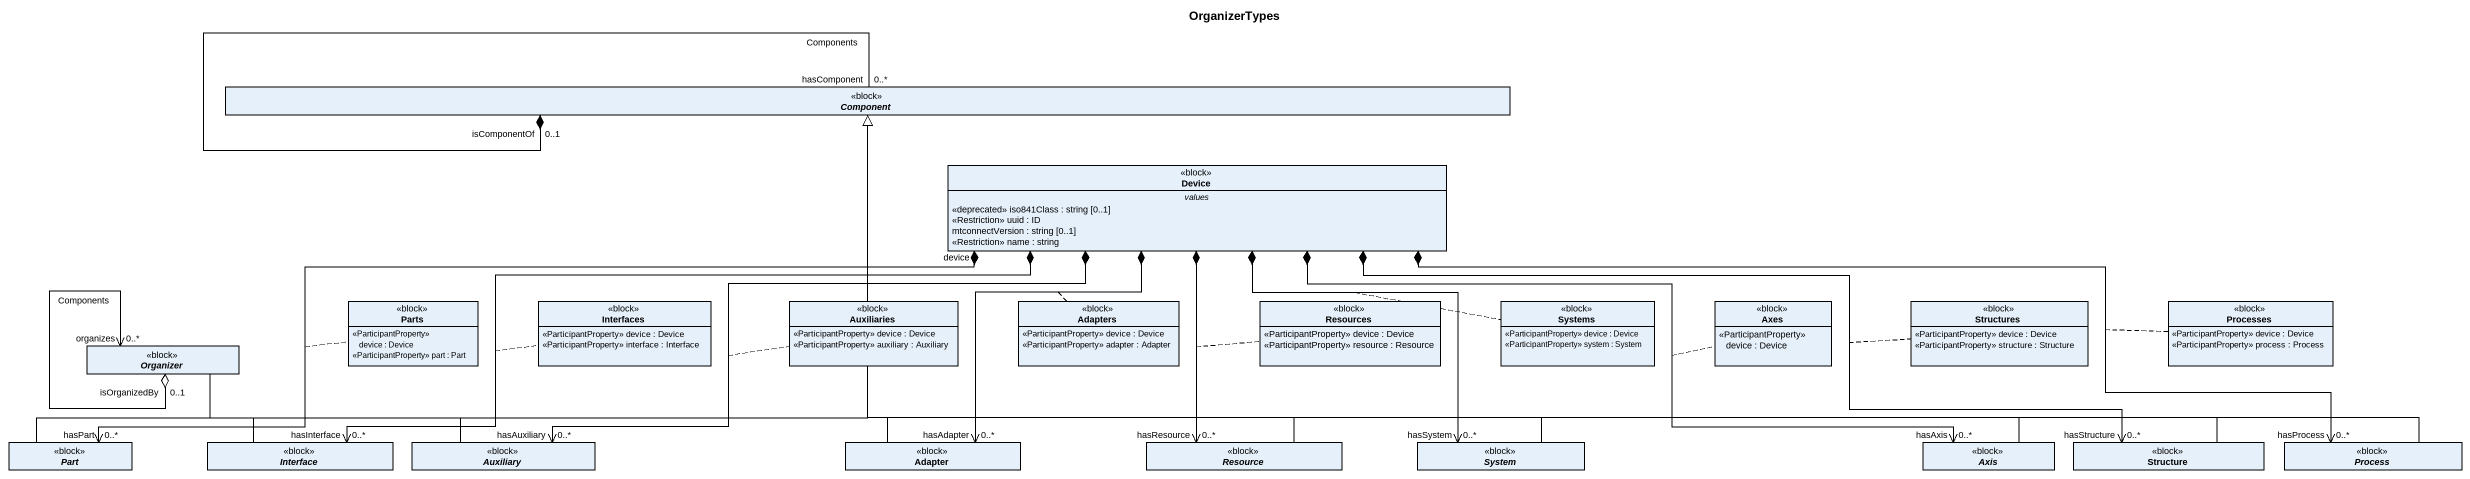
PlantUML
@startuml
title OrganizerTypes
hide circle
hide empty members
abstract class "Component" as Component_ <<block>>
class Device <<block>> {
  -- values --
  <<deprecated>> iso841Class : string [0..1]
  <<Restriction>> uuid : ID
  mtconnectVersion : string [0..1]
  <<Restriction>> name : string
}
class Parts <<block>> {
  <<ParticipantProperty>> device : Device
  <<ParticipantProperty>> part : Part
}
class Interfaces <<block>> {
  <<ParticipantProperty>> device : Device
  <<ParticipantProperty>> interface : Interface
}
class Auxiliaries <<block>> {
  <<ParticipantProperty>> device : Device
  <<ParticipantProperty>> auxiliary : Auxiliary
}
class Adapters <<block>> {
  <<ParticipantProperty>> device : Device
  <<ParticipantProperty>> adapter : Adapter
}
class Resources <<block>> {
  <<ParticipantProperty>> device : Device
  <<ParticipantProperty>> resource : Resource
}
class Systems <<block>> {
  <<ParticipantProperty>> device : Device
  <<ParticipantProperty>> system : System
}
class Axes <<block>> {
  <<ParticipantProperty>> device : Device
}
class Structures <<block>> {
  <<ParticipantProperty>> device : Device
  <<ParticipantProperty>> structure : Structure
}
class Processes <<block>> {
  <<ParticipantProperty>> device : Device
  <<ParticipantProperty>> process : Process
}
abstract class Organizer <<block>>
abstract class Part <<block>>
abstract class "Interface" as Interface_ <<block>>
abstract class Auxiliary <<block>>
class Adapter <<block>>
abstract class Resource <<block>>
abstract class System <<block>>
abstract class Axis <<block>>
class Structure <<block>>
abstract class "Process" as Process_ <<block>>
Component_ "0..1\nisComponentOf" *-- "0..*\nhasComponent" Component_ : Components
Device -left-|> Component_
Device *-left-> "hasInterface\n0..*" Interface_
(Device, Interface_) .. Interfaces
Device *-left-> "hasAuxiliary\n0..*" Auxiliary
(Device, Auxiliary) .. Auxiliaries
Device *--> "hasAdapter\n0..*" Adapter
(Device, Adapter) .. Adapters
Device *--> "hasResource\n0..*" Resource
(Device, Resource) .. Resources
Device *--> "hasSystem\n0..*" System
(Device, System) .. Systems
Device *-right-> "hasAxis\n0..*" Axis
(Device, Axis) .. Axes
Device *-right-> "hasStructure\n0..*" Structure
(Device, Structure) .. Structures
Device *-right-> "hasProcess\n0..*" Process_
(Device, Process_) .. Processes
Organizer -right-|> Component_
Organizer "0..1\nisOrganizedBy" o--> "organizes\n0..*" Organizer : Components
Part -right-|> Component_
Part "0..*\nhasPart" <-right-* "device" Device
(Part, Device) .. Parts
Interface_ -up-|> Component_
Auxiliary -up-|> Component_
Adapter -up-|> Component_
Resource -up-|> Component_
System -left-|> Component_
Axis -left-|> Component_
Structure -left-|> Component_
Process_ -left-|> Component_
@enduml
